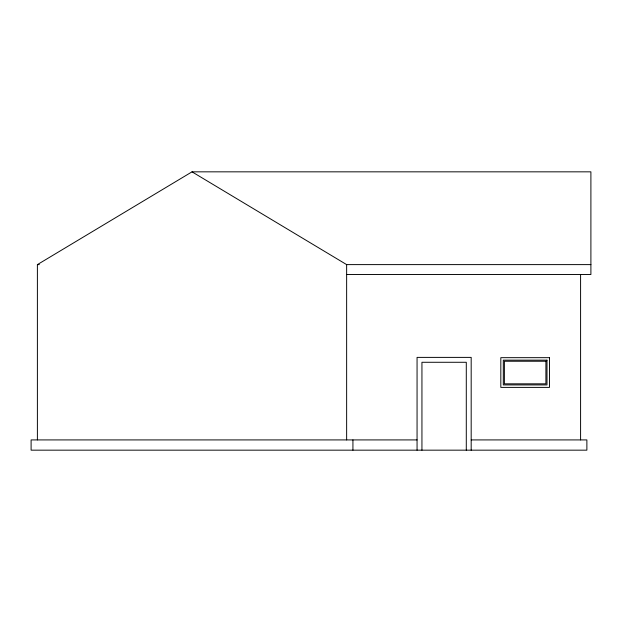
<?xml version="1.0" encoding="UTF-8"?>
<svg xmlns="http://www.w3.org/2000/svg" width="622" height="622" viewBox="0 0 622 622"><rect width="100%" height="100%" fill="white"/><g stroke="black" fill="none" stroke-linecap="round" stroke-linejoin="round"><path stroke-width="0.93" d="M37.39 439.917L37.39 264.614L192.019 171.835L590.9 171.835L590.9 274.512L346.641 274.512M37.39 264.614L39.334 264.614M192.019 171.835L346.641 264.614L590.9 264.614M417.059 439.917L31.1 439.917L31.1 450.165L586.88 450.165L586.88 439.917L471.181 439.917M580.59 274.512L580.59 439.917M471.181 450.165L471.181 357.386L417.059 357.386L417.059 450.165M466.29 450.165L466.29 362.276L421.941 362.276L421.941 450.165M352.931 439.917L352.931 450.165M346.641 264.614L346.641 439.917M549.467 357.673L500.819 357.673L500.819 387.389L549.467 387.389L549.467 357.673M546.995 360.146L503.291 360.146L503.291 384.925L546.995 384.925L546.995 360.146M545.898 361.242L504.388 361.242L504.388 383.828L545.898 383.828L545.898 361.242"/></g></svg>
